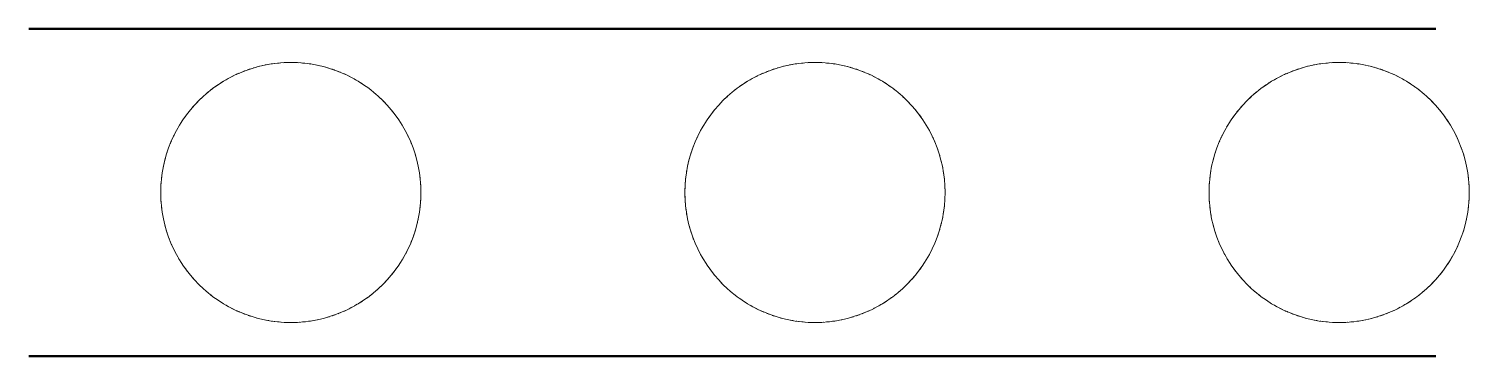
# Model space of a CAD drawing. Header units: metres. Extents: x 0 to 1495, y 0 to 340.
import ezdxf

# ---------------------------------------------------------------- set-up
doc = ezdxf.new("R2010")
doc.units = ezdxf.units.M
doc.linetypes.add('Dash', pattern=[6.35, 3.175, -3.175])
doc.layers.add('A-DETL-GENF', color=92, linetype='Continuous', lineweight=18)
doc.layers.add('A-DETL-GENF-HDLN', color=1, linetype='Dash', lineweight=18)

# ---------------------------------------------------------------- blocks, each defined once
blk = doc.blocks.new('23 bubbledeck - BD_340-2286539-00_0 Basismaterialen')
at = {"layer": 'A-DETL-GENF', "lineweight": 50}
for p, q in [((0, 340), (1460, 340)), ((0, 0), (1460, 0))]:
    blk.add_line(p, q, dxfattribs=at)
at = {"layer": 'A-DETL-GENF'}
for centre, start, end in [((271.9, 170), 360, 180), ((815.8, 170), 360, 180), ((1359.7, 170), 360, 180), ((271.9, 170), 180, 360), ((815.8, 170), 180, 360), ((1359.7, 170), 180, 360)]:
    blk.add_arc(centre, 135, start, end, dxfattribs=at)
at = {"layer": 'A-DETL-GENF-HDLN'}
for centre in [(271.9, 170), (815.8, 170), (1359.7, 170)]:
    blk.add_circle(centre, 135, dxfattribs=at)

msp = doc.modelspace()

# ---------------------------------------------------------------- block references
msp.add_blockref('23 bubbledeck - BD_340-2286539-00_0 Basismaterialen', (0, 0))

doc.saveas('drawing.dxf')
